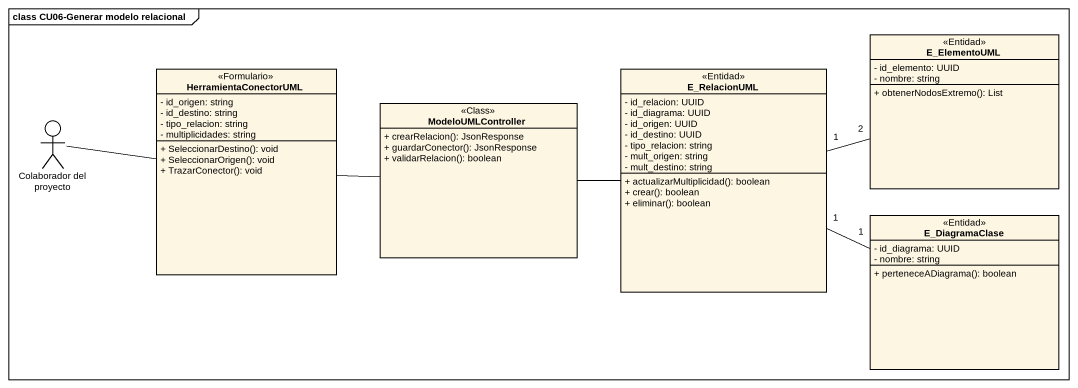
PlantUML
@startuml
mainframe class CU06-Generar modelo relacional
allowmixing
hide circle
hide empty members
skinparam classAttributeIconSize 0
class E_ElementoUML <<Entidad>> {
  - id_elemento: UUID
  - nombre: string
  + obtenerNodosExtremo(): List
}
class HerramientaConectorUML <<Formulario>> {
  - id_origen: string
  - id_destino: string
  - tipo_relacion: string
  - multiplicidades: string
  + SeleccionarDestino(): void
  + SeleccionarOrigen(): void
  + TrazarConector(): void
}
class E_RelacionUML <<Entidad>> {
  - id_relacion: UUID
  - id_diagrama: UUID
  - id_origen: UUID
  - id_destino: UUID
  - tipo_relacion: string
  - mult_origen: string
  - mult_destino: string
  + actualizarMultiplicidad(): boolean
  + crear(): boolean
  + eliminar(): boolean
}
actor "Colaborador del proyecto" as Colaborador_del_proyecto
class ModeloUMLController <<Class>> {
  + crearRelacion(): JsonResponse
  + guardarConector(): JsonResponse
  + validarRelacion(): boolean
}
class E_DiagramaClase <<Entidad>> {
  - id_diagrama: UUID
  - nombre: string
  + perteneceADiagrama(): boolean
}
HerramientaConectorUML -right- ModeloUMLController
E_RelacionUML "1" -right- "2" E_ElementoUML
E_RelacionUML "1" -right- "1" E_DiagramaClase
Colaborador_del_proyecto -right- HerramientaConectorUML
ModeloUMLController -right- E_RelacionUML
@enduml
